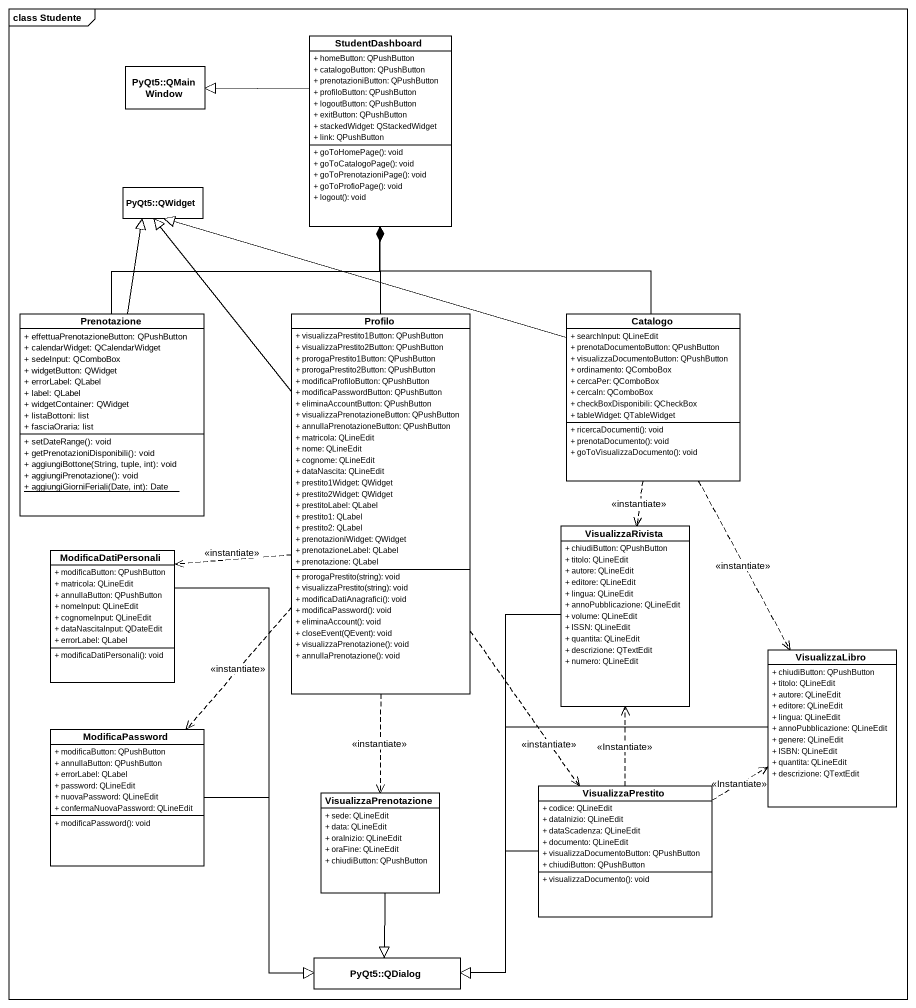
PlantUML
@startuml
mainframe class Studente
hide circle
hide empty members
skinparam classAttributeIconSize 0
class "PyQt5::QMainWindow" as PyQt5_QMainWindow
class StudentDashboard {
  + homeButton: QPushButton
  + catalogoButton: QPushButton
  + prenotazioniButton: QPushButton
  + profiloButton: QPushButton
  + logoutButton: QPushButton
  + exitButton: QPushButton
  + stackedWidget: QStackedWidget
  + link: QPushButton
  + goToHomePage(): void
  + goToCatalogoPage(): void
  + goToPrenotazioniPage(): void
  + goToProfioPage(): void
  + logout(): void
}
class "PyQt5::QWidget" as PyQt5_QWidget
class Prenotazione {
  + effettuaPrenotazioneButton: QPushButton
  + calendarWidget: QCalendarWidget
  + sedeInput: QComboBox
  + widgetButton: QWidget
  + errorLabel: QLabel
  + label: QLabel
  + widgetContainer: QWidget
  + listaBottoni: list
  + fasciaOraria: list
  + setDateRange(): void
  + getPrenotazioniDisponibili(): void
  + aggiungiBottone(String, tuple, int): void
  + aggiungiPrenotazione(): void
  {static} + aggiungiGiorniFeriali(Date, int): Date
}
class Profilo {
  + visualizzaPrestito1Button: QPushButton
  + visualizzaPrestito2Button: QPushButton
  + prorogaPrestito1Button: QPushButton
  + prorogaPrestito2Button: QPushButton
  + modificaProfiloButton: QPushButton
  + modificaPasswordButton: QPushButton
  + eliminaAccountButton: QPushButton
  + visualizzaPrenotazioneButton: QPushButton
  + annullaPrenotazioneButton: QPushButton
  + matricola: QLineEdit
  + nome: QLineEdit
  + cognome: QLineEdit
  + dataNascita: QLineEdit
  + prestito1Widget: QWidget
  + prestito2Widget: QWidget
  + prestitoLabel: QLabel
  + prestito1: QLabel
  + prestito2: QLabel
  + prenotazioniWidget: QWidget
  + prenotazioneLabel: QLabel
  + prenotazione: QLabel
  + prorogaPrestito(string): void
  + visualizzaPrestito(string): void
  + modificaDatiAnagrafici(): void
  + modificaPassword(): void
  + eliminaAccount(): void
  + closeEvent(QEvent): void
  + visualizzaPrenotazione(): void
  + annullaPrenotazione(): void
}
class Catalogo {
  + searchInput: QLineEdit
  + prenotaDocumentoButton: QPushButton
  + visualizzaDocumentoButton: QPushButton
  + ordinamento: QComboBox
  + cercaPer: QComboBox
  + cercaIn: QComboBox
  + checkBoxDisponibili: QCheckBox
  + tableWidget: QTableWidget
  + ricercaDocumenti(): void
  + prenotaDocumento(): void
  + goToVisualizzaDocumento(): void
}
class ModificaDatiPersonali {
  + modificaButton: QPushButton
  + matricola: QLineEdit
  + annullaButton: QPushButton
  + nomeInput: QLineEdit
  + cognomeInput: QLineEdit
  + dataNascitaInput: QDateEdit
  + errorLabel: QLabel
  + modificaDatiPersonali(): void
}
class VisualizzaRivista {
  + chiudiButton: QPushButton
  + titolo: QLineEdit
  + autore: QLineEdit
  + editore: QLineEdit
  + lingua: QLineEdit
  + annoPubblicazione: QLineEdit
  + volume: QLineEdit
  + ISSN: QLineEdit
  + quantita: QLineEdit
  + descrizione: QTextEdit
  + numero: QLineEdit
}
class VisualizzaLibro {
  + chiudiButton: QPushButton
  + titolo: QLineEdit
  + autore: QLineEdit
  + editore: QLineEdit
  + lingua: QLineEdit
  + annoPubblicazione: QLineEdit
  + genere: QLineEdit
  + ISBN: QLineEdit
  + quantita: QLineEdit
  + descrizione: QTextEdit
}
class ModificaPassword {
  + modificaButton: QPushButton
  + annullaButton: QPushButton
  + errorLabel: QLabel
  + password: QLineEdit
  + nuovaPassword: QLineEdit
  + confermaNuovaPassword: QLineEdit
  + modificaPassword(): void
}
class VisualizzaPrenotazione {
  + sede: QLineEdit
  + data: QLineEdit
  + oraInizio: QLineEdit
  + oraFine: QLineEdit
  + chiudiButton: QPushButton
}
class VisualizzaPrestito {
  + codice: QLineEdit
  + dataInizio: QLineEdit
  + dataScadenza: QLineEdit
  + documento: QLineEdit
  + visualizzaDocumentoButton: QPushButton
  + chiudiButton: QPushButton
  + visualizzaDocumento(): void
}
class "PyQt5::QDialog" as PyQt5_QDialog
StudentDashboard -left-|> PyQt5_QMainWindow
Prenotazione -up-* StudentDashboard
Prenotazione -up-|> PyQt5_QWidget
Profilo -up-* StudentDashboard
Profilo -up-|> PyQt5_QWidget
Profilo .left.> ModificaDatiPersonali : <<instantiate>>
Profilo ..> ModificaPassword : <<instantiate>>
Profilo ..> VisualizzaPrenotazione : <<instantiate>>
Profilo ..> VisualizzaPrestito : <<instantiate>>
Catalogo -up-* StudentDashboard
Catalogo -left-|> PyQt5_QWidget
Catalogo ..> VisualizzaRivista : <<instantiate>>
Catalogo ..> VisualizzaLibro : <<instantiate>>
ModificaDatiPersonali --|> PyQt5_QDialog
VisualizzaRivista --|> PyQt5_QDialog
VisualizzaLibro -left-|> PyQt5_QDialog
ModificaPassword --|> PyQt5_QDialog
VisualizzaPrenotazione --|> PyQt5_QDialog
VisualizzaPrestito .up.> VisualizzaRivista : <<Instantiate>>
VisualizzaPrestito .right.> VisualizzaLibro : <<Instantiate>>
VisualizzaPrestito -left-|> PyQt5_QDialog
@enduml
